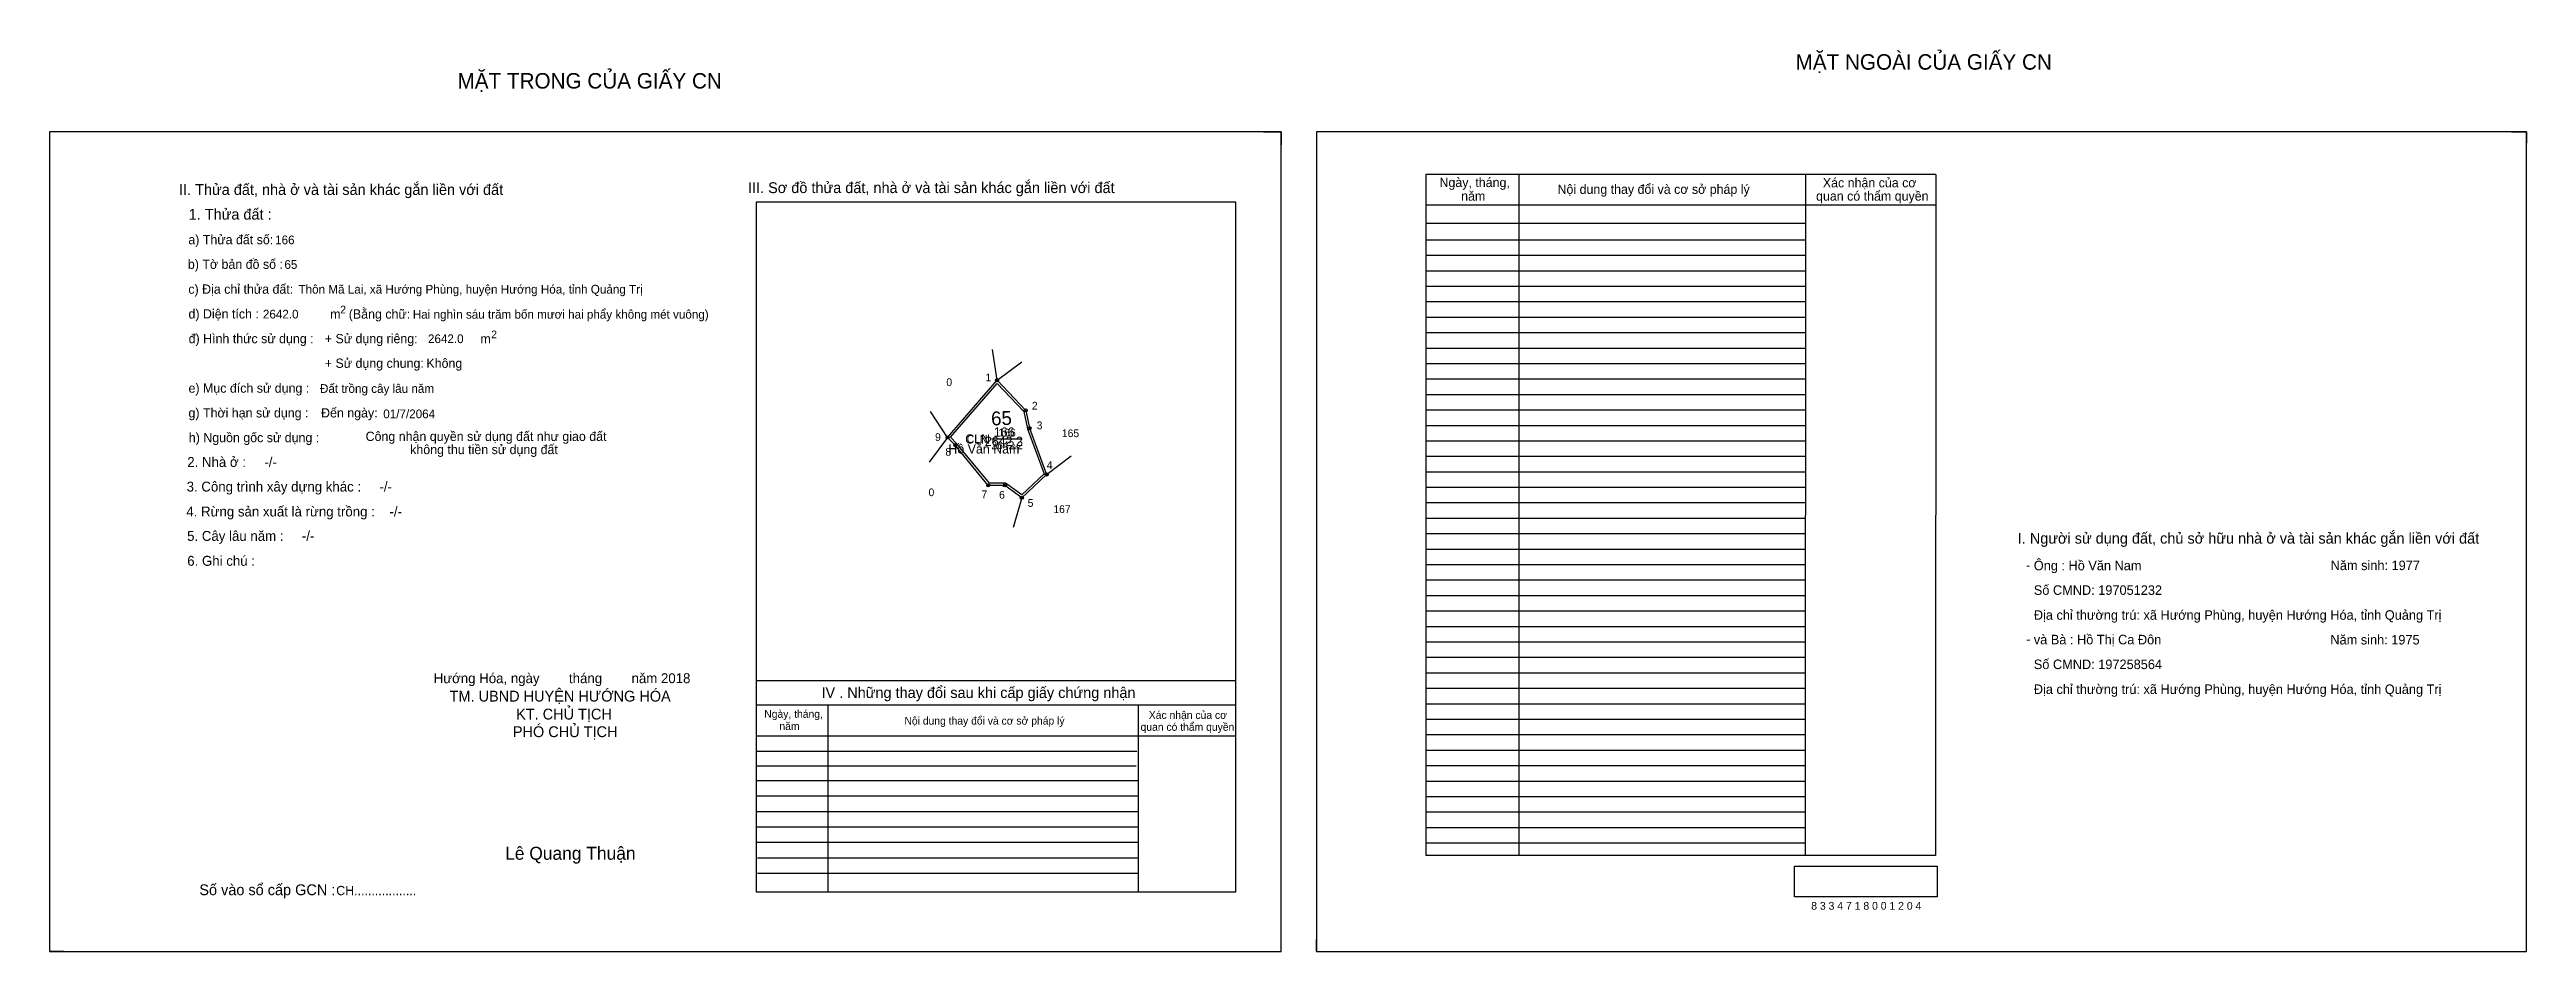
# Model space of a CAD drawing. Extents: x 531885 to 535392, y 1847055 to 1847638.
# Drawn here: x 533790 to 535392, y 1847055 to 1847638 of the extents above.
import ezdxf

# ---------------------------------------------------------------- set-up
doc = ezdxf.new("R2010")
doc.units = 0
for name, color, linetype in [('Default', 7, 'Continuous'), ('Level 10', 7, 'Continuous'), ('Level 11', 7, 'Continuous'), ('Level 13', 7, 'Continuous'), ('Level 2', 7, 'Continuous'), ('Level 27', 7, 'Continuous'), ('Level 3', 7, 'Continuous'), ('Level 36', 7, 'Continuous'), ('Level 4', 7, 'Continuous'), ('Level 5', 7, 'Continuous'), ('Level 55', 7, 'Continuous'), ('Level 6', 7, 'Continuous'), ('Level 7', 7, 'Continuous'), ('Level 8', 7, 'Continuous'), ('Level 9', 7, 'Continuous')]:
    doc.layers.add(name, color=color, linetype=linetype)

msp = doc.modelspace()

# ---------------------------------------------------------------- linework, layer by layer
at = {"layer": 'Level 10'}
for p, q in [((534575.3, 1847584.6), (534586.6, 1847584.6)), ((534586.6, 1847584.6), (534586.6, 1847576.2)), ((535382.1, 1847584.6), (535391.7, 1847584.6)), ((535391.7, 1847584.6), (535391.7, 1847577.2)), ((533790.5, 1847062.4), (533790.5, 1847054.6)), ((533799.7, 1847054.6), (533790.5, 1847054.6)), ((534609.4, 1847054.6), (534609.4, 1847062.4)), ((534609.4, 1847054.6), (534616.5, 1847054.6))]:
    msp.add_line(p, q, dxfattribs=at)
for points in [[(533790.5, 1847054.6), (534586.6, 1847054.6), (534586.6, 1847584.6), (533790.5, 1847584.6)], [(534609.4, 1847054.6), (535391.7, 1847054.6), (535391.7, 1847584.6), (534609.4, 1847584.6)], [(534371, 1847387), (534403, 1847424), (534421.5, 1847404.5), (534424, 1847393), (534435, 1847363), (534419, 1847348), (534408, 1847356), (534397.3, 1847356), (534376, 1847382)], [(534372.9, 1847387.1), (534403, 1847421.9), (534420.2, 1847403.8), (534422.7, 1847392.6), (534433.4, 1847363.4), (534418.9, 1847349.8), (534408.5, 1847357.4), (534398, 1847357.4), (534377, 1847382.9)]]:
    msp.add_lwpolyline(points, close=True, dxfattribs=at)
at = {"layer": 'Level 11'}
for centre in [(534403, 1847424), (534421.5, 1847404.5), (534371, 1847387), (534371, 1847387), (534424, 1847393), (534376, 1847382), (534397.3, 1847356), (534408, 1847356), (534435, 1847363), (534419, 1847348)]:
    msp.add_circle(centre, 1, dxfattribs=at)
at = {"layer": 'Level 13'}
msp.add_line((534400, 1847386), (534415.3, 1847386), dxfattribs=at)
at = {"layer": 'Level 27'}
for p, q in [((534403, 1847424), (534400.1, 1847443.8)), ((534403, 1847424), (534419.1, 1847435.9)), ((534371, 1847387), (534360, 1847403.7)), ((534371, 1847387), (534359, 1847371)), ((534435, 1847363), (534451, 1847375)), ((534419, 1847348), (534413.3, 1847328.8))]:
    msp.add_line(p, q, dxfattribs=at)
at = {"layer": 'Level 6'}
msp.add_lwpolyline([(534918.4, 1847109.7), (535010.8, 1847109.7), (535010.8, 1847089.9), (534918.4, 1847089.9)], close=True, dxfattribs=at)
at = {"layer": 'Level 7'}
for p, q in [((534925.4, 1847514.6), (534680.2, 1847514.6)), ((534925.4, 1847504.6), (534680.2, 1847504.6)), ((534925.4, 1847494.6), (534680.2, 1847494.6)), ((534925.4, 1847484.6), (534680.2, 1847484.6)), ((534925.4, 1847474.6), (534680.2, 1847474.6)), ((534925.4, 1847464.6), (534680.2, 1847464.6)), ((534925.4, 1847454.6), (534680.2, 1847454.6)), ((534925.4, 1847444.6), (534680.2, 1847444.6)), ((534925.4, 1847434.6), (534680.2, 1847434.6)), ((534925.4, 1847424.6), (534680.2, 1847424.6)), ((534925.4, 1847414.6), (534680.2, 1847414.6)), ((534925.4, 1847404.6), (534680.2, 1847404.6)), ((534925.4, 1847394.6), (534680.2, 1847394.6)), ((534925.4, 1847384.6), (534680.2, 1847384.6)), ((534925.4, 1847374.6), (534680.2, 1847374.6)), ((534925.4, 1847364.6), (534680.2, 1847364.6)), ((534925.4, 1847354.6), (534680.2, 1847354.6)), ((534925.4, 1847344.6), (534680.2, 1847344.6)), ((534925.4, 1847334.6), (534680.2, 1847334.6)), ((534925.4, 1847324.6), (534680.2, 1847324.6)), ((534925.4, 1847314.6), (534680.2, 1847314.6)), ((534925.4, 1847304.6), (534680.2, 1847304.6)), ((534925.4, 1847294.6), (534680.2, 1847294.6)), ((534925.4, 1847284.6), (534680.2, 1847284.6)), ((534925.4, 1847274.6), (534680.2, 1847274.6)), ((534925.4, 1847264.6), (534680.2, 1847264.6)), ((534925.4, 1847254.6), (534680.2, 1847254.6)), ((534925.4, 1847244.6), (534680.2, 1847244.6)), ((534925.4, 1847234.6), (534680.2, 1847234.6)), ((534925.4, 1847224.6), (534680.2, 1847224.6)), ((534925.4, 1847214.6), (534680.2, 1847214.6)), ((534925.4, 1847204.6), (534680.2, 1847204.6)), ((534925.4, 1847194.6), (534680.2, 1847194.6)), ((534493.4, 1847183.9), (534247.3, 1847183.9)), ((534925.4, 1847184.6), (534680.2, 1847184.6)), ((534492.9, 1847174.4), (534247.3, 1847174.4)), ((534494.2, 1847165), (534247.3, 1847165)), ((534925.4, 1847174.6), (534680.2, 1847174.6)), ((534925.4, 1847164.6), (534680.2, 1847164.6)), ((534494.2, 1847155), (534247.3, 1847155)), ((534494.2, 1847145), (534247.3, 1847145)), ((534925.4, 1847154.6), (534680.2, 1847154.6)), ((534925.4, 1847144.6), (534680.2, 1847144.6)), ((534494.2, 1847135), (534247.3, 1847135)), ((534925.4, 1847134.6), (534680.2, 1847134.6)), ((534494.2, 1847125), (534247.3, 1847125)), ((534494.2, 1847115), (534248.1, 1847115)), ((534925.4, 1847124.6), (534680.2, 1847124.6)), ((534494.2, 1847105), (534248.1, 1847105))]:
    msp.add_line(p, q, dxfattribs=at)
at = {"layer": 'Level 8'}
for p, q in [((535009.8, 1847557.1), (534680.2, 1847557.1)), ((534680.2, 1847557.1), (534680.2, 1847116.6)), ((534740.2, 1847557.1), (534740.2, 1847116.6)), ((534925.6, 1847556.9), (534925.4, 1847116.6)), ((535009.8, 1847557.1), (535009.7, 1847116.6)), ((534557.3, 1847539.2), (534247.3, 1847539.2)), ((534247.3, 1847539.2), (534247.3, 1847093.2)), ((534557.3, 1847093.2), (534557.3, 1847539.2)), ((535009.8, 1847537.1), (534680.2, 1847537.1)), ((534925.4, 1847525.3), (534680.2, 1847525.3)), ((534557.3, 1847229.6), (534247.3, 1847229.6)), ((534557.3, 1847213.9), (534247.3, 1847213.9)), ((534293.5, 1847213.9), (534293.5, 1847093.2)), ((534494.2, 1847213.9), (534494.2, 1847093.2)), ((534557.3, 1847193.9), (534247.3, 1847193.9)), ((535009.7, 1847116.6), (534680.2, 1847116.6)), ((534247.3, 1847093.2), (534557.3, 1847093.2))]:
    msp.add_line(p, q, dxfattribs=at)
at = {"layer": 'Level 9'}
msp.add_line((534399.3, 1847386), (534419.3, 1847386), dxfattribs=at)

# ---------------------------------------------------------------- texts
at = {"layer": 'Default'}
for s, p in [('e) Mục đích sử dụng :', (533880.3, 1847415.9)), ('g) Thời hạn sử dụng :', (533880.3, 1847399.9)), ('Đến ngày:', (533966, 1847399.9)), ('h) Nguồn gốc sử dụng :', (533880.5, 1847383.9)), ('Công nhận quyền sử dụng đất như giao đất', (533994.8, 1847384.7)), ('không thu tiền sử dụng đất', (534023.6, 1847376.2))]:
    msp.add_text(s, height=6, dxfattribs=at).set_placement(p)
at = {"layer": 'Level 13'}
for s, p in [('CLN', (534383.4, 1847383.5)), ('166', (534403.9, 1847387.6)), ('2642.2', (534399.3, 1847379.4))]:
    msp.add_text(s, height=5, dxfattribs=at).set_placement(p)
at = {"layer": 'Level 2'}
msp.add_text('Hồ Văn Nam', height=6, dxfattribs=at).set_placement((534371.5, 1847376.6))
at = {"layer": 'Level 3'}
msp.add_text('CLN', height=6, dxfattribs=at).set_placement((534382.4, 1847383))
at = {"layer": 'Level 36'}
for s, p in [('0', (534370.2, 1847420.2)), ('165', (534444.9, 1847387.2)), ('0', (534358.7, 1847349)), ('167', (534439.4, 1847338.1))]:
    msp.add_text(s, height=5, dxfattribs=at).set_placement(p)
at = {"layer": 'Level 4'}
msp.add_text('166', height=6, dxfattribs=at).set_placement((534400.9, 1847387.5))
at = {"layer": 'Level 5'}
msp.add_text('2642.2', height=6, dxfattribs=at).set_placement((534395.1, 1847381.5))
at = {"layer": 'Level 55'}
for s, height, p in [('165', 0.22, (534402.8, 1847423.8)), ('1', 0.8, (534402.8, 1847424)), ('0', 0.22, (534402.9, 1847423.8)), ('0', 0.22, (534402.9, 1847423.8)), ('2', 0.8, (534421.2, 1847404.5)), ('165', 0.22, (534421.3, 1847404.3)), ('9', 0.8, (534370.7, 1847387)), ('0', 0.22, (534370.9, 1847386.8)), ('0', 0.22, (534370.9, 1847386.8)), ('0', 0.22, (534370.9, 1847386.8)), ('0', 0.22, (534370.9, 1847386.8)), ('3', 0.8, (534423.8, 1847393)), ('165', 0.22, (534423.8, 1847392.8)), ('8', 0.8, (534375.7, 1847382)), ('0', 0.22, (534375.9, 1847381.8)), ('0', 0.22, (534375.9, 1847381.8)), ('7', 0.8, (534397.1, 1847356)), ('0', 0.22, (534397.3, 1847355.8)), ('0', 0.22, (534397.3, 1847355.8)), ('6', 0.8, (534407.7, 1847356)), ('0', 0.22, (534407.9, 1847355.8)), ('0', 0.22, (534407.9, 1847355.8)), ('4', 0.8, (534434.7, 1847363)), ('165', 0.22, (534434.8, 1847362.8)), ('167', 0.22, (534434.8, 1847362.8)), ('5', 0.8, (534418.7, 1847348)), ('167', 0.22, (534418.8, 1847347.8)), ('0', 0.22, (534418.9, 1847347.8)), ('0', 0.22, (534418.9, 1847347.8))]:
    msp.add_text(s, height=height, dxfattribs=at).set_placement(p)
at = {"layer": 'Level 6'}
for s, height, p in [('166', 5.63, (533936.3, 1847511.9)), ('65', 5.63, (533942.3, 1847496)), ('Thôn Mã Lai, xã Hướng Phùng, huyện Hướng Hóa, tỉnh Quảng Trị', 5.64, (533951.4, 1847480)), ('2642.0', 5.63, (533928.4, 1847463.9)), ('Hai nghìn sáu trăm bốn mươi hai phẩy không mét vuông)', 5.632, (534025.3, 1847463.8)), ('2642.0', 5.63, (534035.1, 1847448)), ('Đất trồng cây lâu năm', 5.64, (533965.3, 1847415.8)), ('01/7/2064', 5.64, (534006.2, 1847399.4)), ('Ông : Hồ Văn Nam', 6.16, (535073.2, 1847301.1)), ('Năm sinh: 1977', 6.16, (535265.1, 1847301.2)), ('Số CMND: 197051232', 6.16, (535073.2, 1847285.2)), ('Địa chỉ thường trú: xã Hướng Phùng, huyện Hướng Hóa, tỉnh Quảng Trị', 6.16, (535073.2, 1847269.1)), ('và Bà : Hồ Thị Ca Đôn', 6.16, (535073.2, 1847253.2)), ('Năm sinh: 1975', 6.16, (535264.9, 1847253.1)), ('Số CMND: 197258564', 6.16, (535073.2, 1847237.2)), ('Địa chỉ thường trú: xã Hướng Phùng, huyện Hướng Hóa, tỉnh Quảng Trị', 6.16, (535073.2, 1847221.1)), ('8 3 3 4 7 1 8 0 0 1 2 0 4', 5.04, (534929.3, 1847081.6))]:
    msp.add_text(s, height=height, dxfattribs=at).set_placement(p)
at = {"layer": 'Level 7'}
for s, height, p in [('MẶT TRONG CỦA GIẤY CN', 10, (534054.2, 1847612.6)), ('MẶT NGOÀI CỦA GIẤY CN', 10, (534919.2, 1847624.8)), ('II. Thửa đất, nhà ở và tài sản khác gắn liền với đất', 7, (533874.2, 1847543.8)), ('III. Sơ đồ thửa đất, nhà ở và tài sản khác gắn liền với đất', 7, (534242, 1847545)), ('Ngày, tháng,', 6, (534689, 1847548.9)), ('năm', 6, (534703, 1847540.1)), ('Nội dung thay đổi và cơ sở pháp lý', 6, (534765.3, 1847544.5)), (' quan có thẩm quyền', 6, (534930.2, 1847540.1)), ('Xác nhận của cơ', 6, (534936.8, 1847548.7)), ('1. Thửa đất :', 7, (533880.4, 1847527.8)), ('a) Thửa đất số:', 6, (533880.2, 1847511.9)), ('b) Tờ bản đồ số :', 6, (533879.9, 1847496)), ('c) Địa chỉ thửa đất:', 6, (533880.2, 1847479.9)), ('d) Diện tích :', 6, (533880.3, 1847463.9)), ('m', 6, (533971.9, 1847463.8)), ('2', 5, (533978.4, 1847467.2)), ('(Bằng chữ:', 6, (533983.9, 1847463.8)), ('đ) Hình thức sử dụng :', 6, (533880.4, 1847447.9)), ('+ Sử dụng riêng:', 6, (533968.4, 1847447.9)), ('m', 6, (534069, 1847447.8)), ('2', 5, (534076, 1847451.1)), ('+ Sử dụng chung:', 6, (533968.4, 1847432)), ('Không', 6, (534034.1, 1847432)), ('2. Nhà ở :     -/-', 6.4, (533879.5, 1847367.9)), ('3. Công trình xây dựng khác :     -/-', 6.4, (533879.1, 1847352)), ('4. Rừng sản xuất là rừng trồng :    -/-', 6.4, (533878.9, 1847335.9)), ('5. Cây lâu năm :     -/-', 6.4, (533879.4, 1847320.1)), ('I. Người sử dụng đất, chủ sở hữu nhà ở và tài sản khác gắn liền với đất', 7, (535062.8, 1847318.3)), ('6. Ghi chú :', 6.4, (533879.5, 1847304)), ('-', 6.4, (535068.1, 1847301.3)), ('-', 6.4, (535068.2, 1847253.4)), ('Hướng Hóa, ngày        tháng        năm 2018', 6.4, (534038.8, 1847228.1)), ('TM. UBND HUYỆN HƯỚNG HÓA', 7, (534049.1, 1847216.2)), ('IV . Những thay đổi sau khi cấp giấy chứng nhận', 7, (534289.5, 1847218.5)), ('KT. CHỦ TỊCH', 7, (534092.1, 1847204.6)), ('Ngày, tháng,', 5, (534252.5, 1847205.7)), ('Xác nhận của cơ', 5, (534501.1, 1847205)), ('PHÓ CHỦ TỊCH', 7, (534090, 1847193.2)), ('năm', 5, (534262.3, 1847197.8)), ('Nội dung thay đổi và cơ sở pháp lý', 5, (534343.1, 1847201.3)), (' quan có thẩm quyền', 5, (534493.9, 1847197.3)), ('Lê Quang Thuận', 8.4, (534085, 1847113.9)), ('Số vào sổ cấp GCN :', 7, (533887.3, 1847091)), ('CH..................', 6, (533975.8, 1847091))]:
    msp.add_text(s, height=height, dxfattribs=at).set_placement(p)
msp.add_text('65', height=9, rotation=2, dxfattribs=at).set_placement((534399.3, 1847394.7))
at = {"layer": 'Level 9'}
for s, p in [('1', (534395.5, 1847423.3)), ('2', (534425.5, 1847405)), ('9', (534362.9, 1847384.7)), ('3', (534428.6, 1847392.3)), ('8', (534369.6, 1847375.2)), ('4', (534435.1, 1847366.6)), ('7', (534392.9, 1847347.7)), ('6', (534404.3, 1847347.4)), ('5', (534422.8, 1847342.1))]:
    msp.add_text(s, height=5, dxfattribs=at).set_placement(p)

doc.saveas('drawing.dxf')
